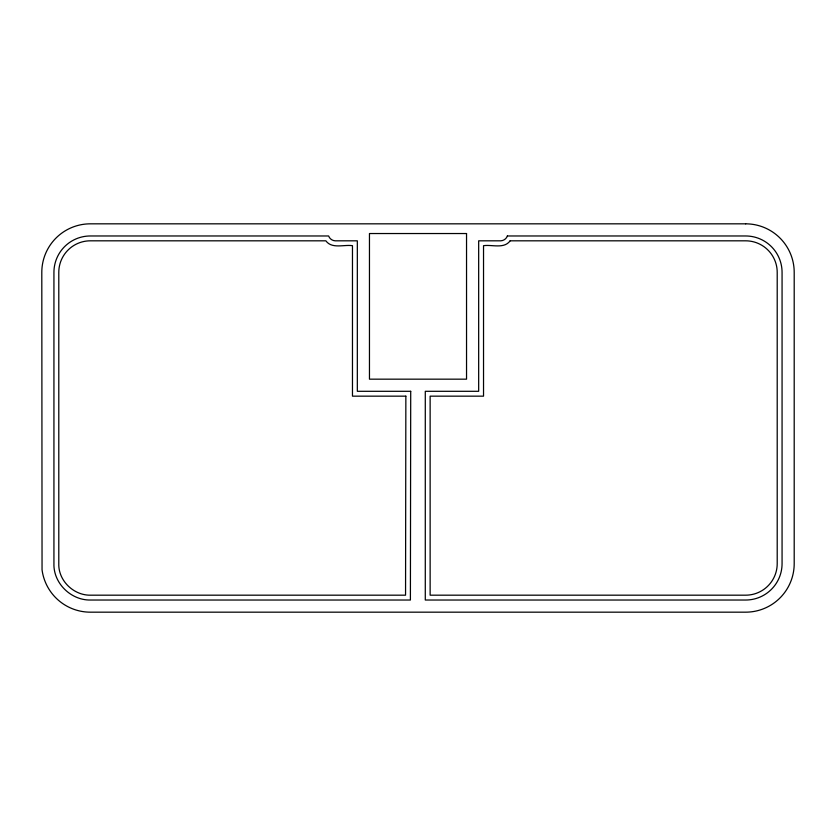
<?xml version="1.0" encoding="UTF-8"?>
<svg xmlns="http://www.w3.org/2000/svg" width="836" height="836" viewBox="0 0 836 836"><rect width="100%" height="100%" fill="white"/><g stroke="black" fill="none" stroke-linecap="round" stroke-linejoin="round"><path stroke-width="1.25" d="M405.857 396.159L405.554 595.18L90.591 595.18C74.373 595.525 59.398 581.814 58.792 565.533L58.792 272.379A31.549 31.549 0 0 1 90.34 240.82L325.862 240.82C331.902 249.18 343.93 244.405 352.468 245.679L352.468 396.159L405.857 396.159M410.716 391.3L410.403 600.029L90.424 600.029C71.729 600.363 54.559 584.458 53.932 565.69L53.932 272.379A36.408 36.408 0 0 1 90.34 235.971L328.632 235.971C329.583 238.751 332.31 240.684 335.236 240.82L357.327 240.82L357.327 391.3L410.716 391.3M507.368 235.971C506.417 238.751 503.69 240.684 500.764 240.82L478.673 240.82L478.673 391.3L425.284 391.3L425.284 600.029L745.66 600.029A36.408 36.408 0 0 0 782.068 563.621L782.068 272.379A36.408 36.408 0 0 0 745.66 235.971L507.368 235.971M510.138 240.82C504.098 249.18 492.07 244.405 483.532 245.679L483.532 396.159L430.132 396.159L430.132 595.18L745.66 595.18A31.549 31.549 0 0 0 777.208 563.621L777.208 272.379A31.549 31.549 0 0 0 745.66 240.82L510.138 240.82M745.66 223.829L90.34 223.829A48.54 48.54 0 0 0 41.8 272.379L42.051 569.818A48.707 48.707 0 0 0 90.34 612.171L745.66 612.171A48.54 48.54 0 0 0 794.2 563.621L794.2 272.379A48.54 48.54 0 0 0 745.66 223.829M466.54 233.537L369.46 233.537L369.46 379.168L466.54 379.168L466.54 233.537"/></g></svg>
